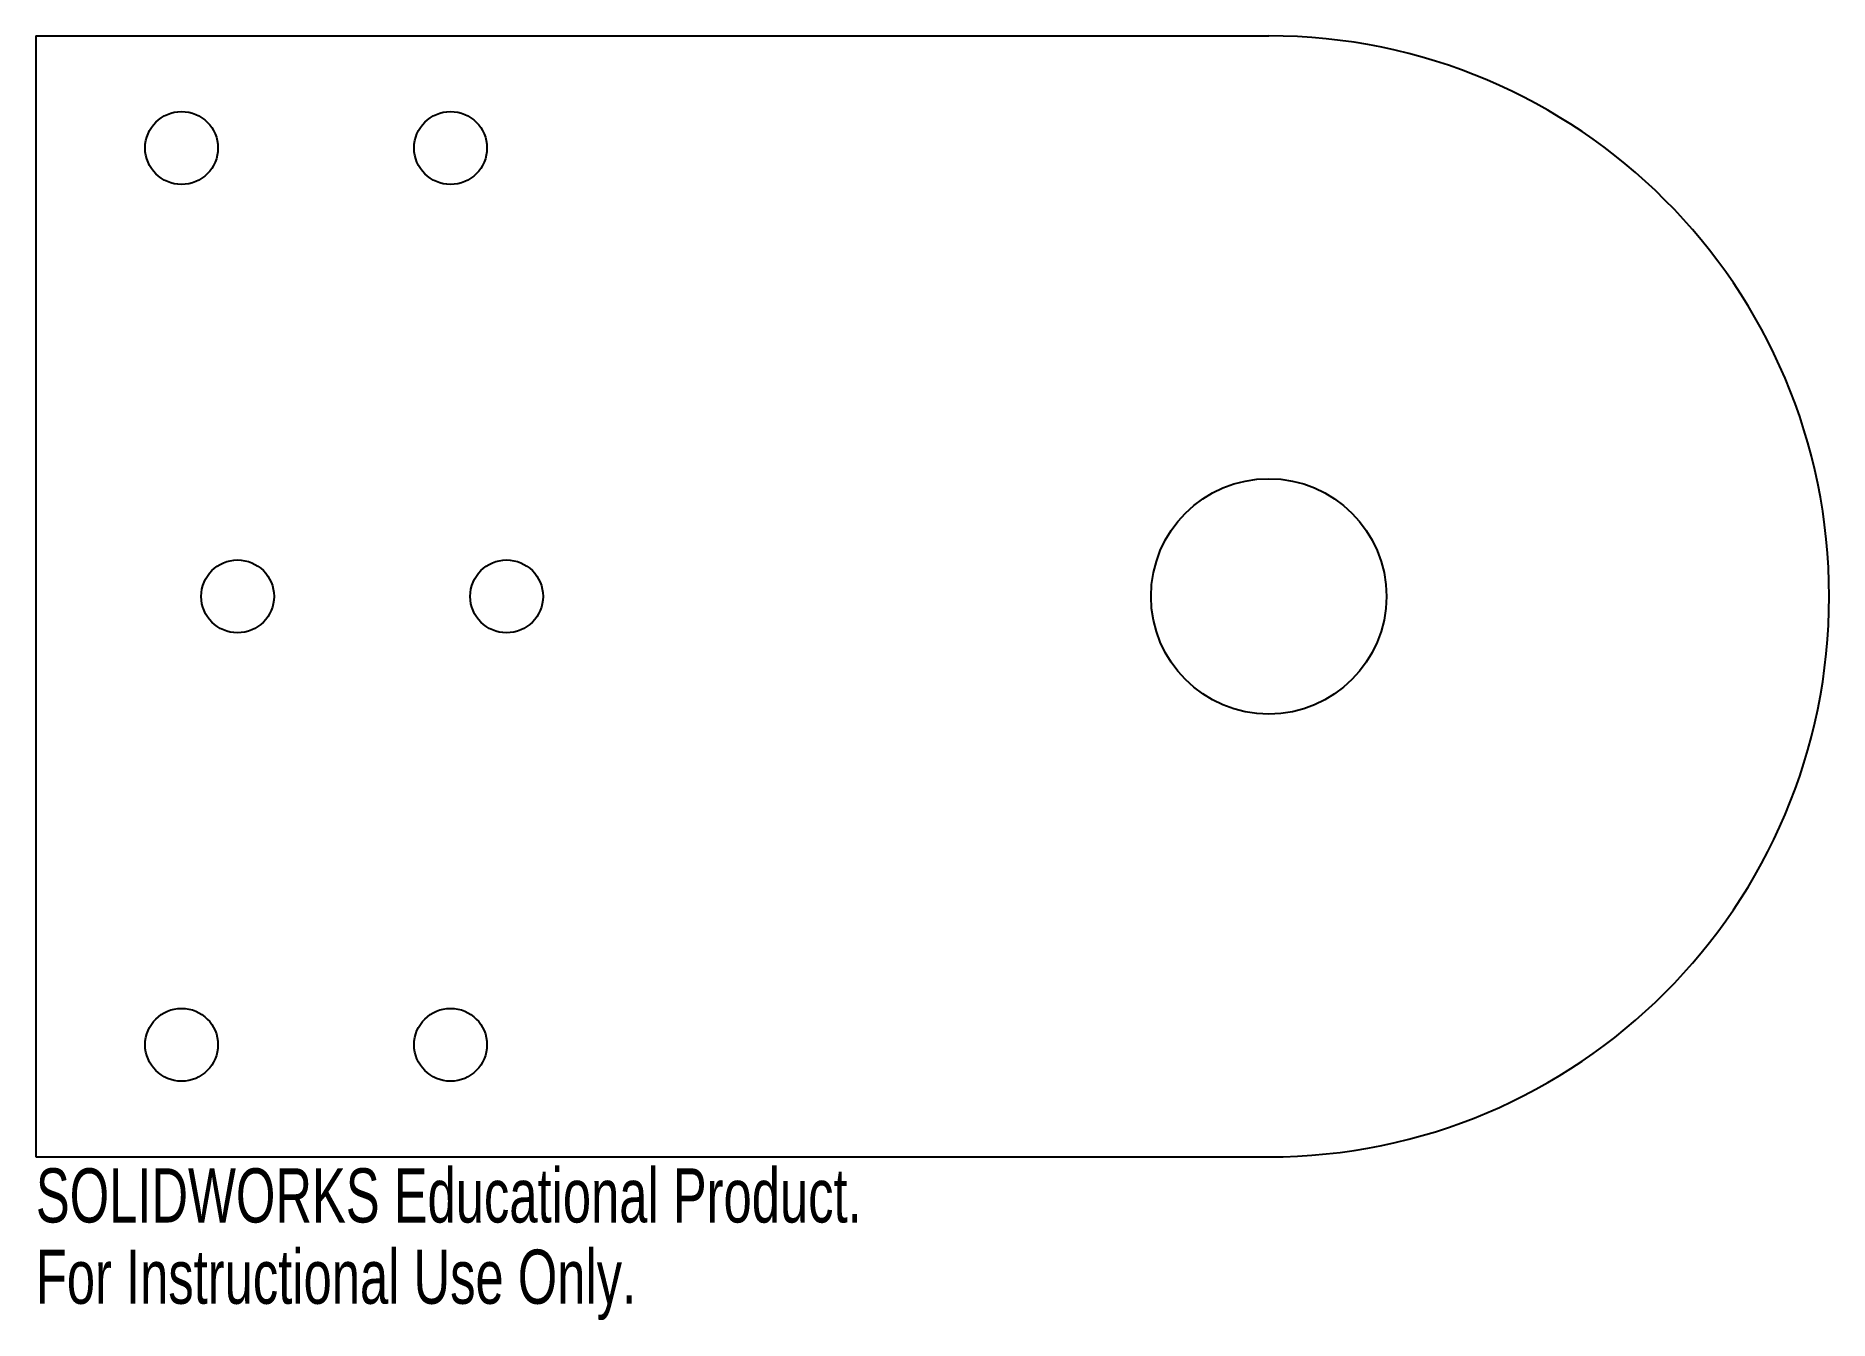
# Model space of a CAD drawing. Header units: millimetres. Extents: x -10 to 150, y -65 to 50.
import ezdxf

# ---------------------------------------------------------------- set-up
doc = ezdxf.new("R2010")
doc.units = ezdxf.units.MM
doc.styles.add('SLDTEXTSTYLE0', font='TXT', dxfattribs={"width": 0.7})

msp = doc.modelspace()

# ---------------------------------------------------------------- linework, layer by layer
at = {"color": 7, "linetype": 'Continuous', "lineweight": 25}
for p, q in [((-10, 50), (100, 50)), ((-10, 50), (-10, -50)), ((-10, -50), (100, -50))]:
    msp.add_line(p, q, dxfattribs=at)
for centre, radius in [((3, 40), 3.25), ((27, 40), 3.25), ((100, 0), 10.5), ((8, 0), 3.25), ((32, 0), 3.25), ((3, -40), 3.25), ((27, -40), 3.25)]:
    msp.add_circle(centre, radius, dxfattribs=at)
msp.add_arc((100, 0), 50, 270, 90, dxfattribs=at)

# ---------------------------------------------------------------- texts
at = {"color": 7, "linetype": 'Continuous', "char_height": 4.8336, "attachment_point": 1, "style": 'SLDTEXTSTYLE0'}
for s, insert in [('SOLIDWORKS Educational Product.', (-10, -51.02)), ('For Instructional Use Only.', (-10, -58.27))]:
    msp.add_mtext(s, dxfattribs=dict(at, insert=insert))

doc.saveas('drawing.dxf')
